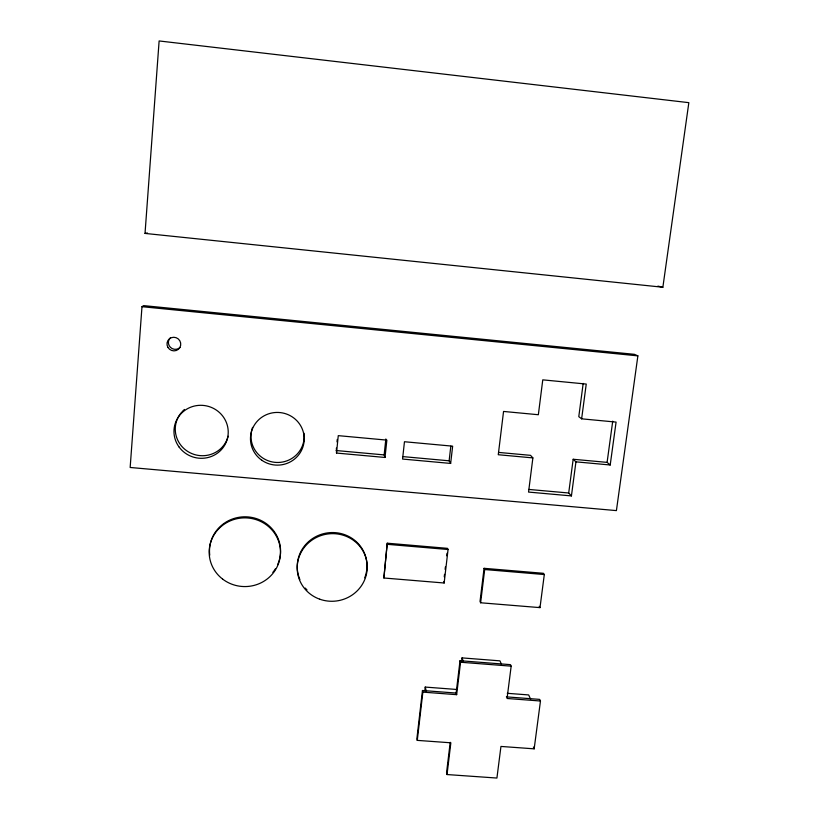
<?xml version="1.0" encoding="UTF-8"?>
<svg xmlns="http://www.w3.org/2000/svg" width="819" height="819" viewBox="0 0 819 819"><rect width="100%" height="100%" fill="white"/><g stroke="black" fill="none" stroke-linecap="round" stroke-linejoin="round"><path stroke-width="1.23" d="M145.024 233.415L159.121 40.95L688.84 102.662L662.868 287.244L145.024 233.415L147.43 232.985M141.984 306.685L130.16 467.475L616.41 510.606L637.878 355.866L634.449 354.33L143.642 305.62L141.984 306.685L637.878 355.866M336.517 453.061L338.267 435.647L386.865 440.12L385.012 457.463L336.517 453.061L336.394 448.065M337.008 441.912L337.254 439.445M385.012 457.463L384.152 454.903L385.851 438.953M387.244 543.202L383.886 577.999L444.154 582.995L448.065 549.508L447.573 548.351L387.244 543.202L383.886 577.999M422.461 690.509L422.86 692.116L456.654 694.676L456.132 693.058L422.461 690.509L416.891 738.625L417.27 740.376L450.849 742.802L447.031 774.549L496.918 778.05L500.952 746.437L534.162 748.832L540.468 701.013L539.68 699.385L506.377 696.867M450.645 463.431L452.651 446.171L404.463 441.738L402.569 459.06L450.645 463.431L449.129 460.81L450.819 446.171M417.27 740.376L422.86 692.116M424.805 690.826L425.235 687.08L456.951 689.485M444.246 576.781L444.543 574.314M445.116 569.369L445.403 566.891M446.703 555.763L447 553.296M450.215 742.311L446.56 772.696L447.031 774.549M456.132 693.058L460.022 660.718L510.472 664.649L511.169 666.164L507.053 698.484L540.468 701.013M456.654 694.676L460.554 662.233L460.022 660.718M461.578 661.691L462.039 657.892L499.948 660.851L501.423 664.229M484.07 568.314L480.026 601.443L480.62 602.774L539.997 607.626L544.307 574.539L543.488 573.31L484.07 568.314L484.684 569.533L480.62 602.774M498.802 452.436L530.538 455.344L532.882 457.903L528.552 492.076L571.427 495.915L575.941 461.844L573.167 459.264L568.703 492.997L571.427 495.915M583.179 383.415L578.787 416.666L581.633 418.826L616.083 422.092L610.206 464.987L575.941 461.844M581.633 418.826L586.24 384.06L542.772 379.852L538.349 414.731L503.552 411.445L498.269 454.729L532.882 457.903M610.206 464.987L607.094 462.377L612.725 421.15M507.289 693.314L528.654 694.932L530.64 699.201M460.554 662.233L511.169 666.164M484.684 569.533L544.307 574.539M387.541 544.348L448.065 549.508M528.757 489.424L568.703 492.997M573.167 459.264L607.094 462.377M336.148 450.532L384.152 454.903M402.784 456.592L449.129 460.81M657.892 286.118L662.868 287.244M539.199 606.295L539.997 607.626M533.394 747.071L534.162 748.832M443.673 581.736L444.154 582.995M462.039 657.892L463.237 661.25M425.235 687.08L426.474 691.84M228.153 436.24A26.894 26.198 14.8 0 1 190.121 452.805A26.894 26.198 14.8 0 1 181.224 412.735M181.982 411.865A26.894 26.198 14.8 0 1 184.49 409.459M303.982 433.22A26.617 26.085 3.7 0 1 274.58 462.305A26.617 26.085 3.7 0 1 252.58 427.395M180.057 347.43A6.849 6.685 29.8 0 1 170.424 347.328A6.849 6.685 29.8 0 1 170.321 337.817M299.887 579.535A34.93 33.671 -9.5 0 1 331.582 532.555A34.93 33.671 -9.5 0 1 364.721 577.845M306.982 589.905A34.93 33.671 -9.5 0 1 305.252 588.062M209.746 555.159A35.545 34.244 0.5 0 1 250.153 517.158A35.545 34.244 0.5 0 1 277.61 564.731M275.491 568.703A35.545 34.244 0.5 0 1 272.85 572.358M261.773 460.227A26.884 26.351 3.5 0 0 304.105 441.328A26.884 26.351 3.5 0 0 266.144 414.803A26.884 26.351 3.5 0 0 261.773 460.227M179.105 447.051A27.181 26.464 14.6 0 0 225.849 442.977A27.181 26.464 14.6 0 0 198.331 405.405A27.181 26.464 14.6 0 0 179.105 447.051M167.946 347.41A6.921 6.757 29.6 0 0 179.863 347.543A6.921 6.757 29.6 0 0 173.802 337.274A6.921 6.757 29.6 0 0 167.946 347.41M319.727 599.191A35.043 33.774 -9.5 0 0 366.789 561.711A35.043 33.774 -9.5 0 0 310.135 541.482A35.043 33.774 -9.5 0 0 319.727 599.191M222.594 579.064A35.667 34.357 0.5 0 0 280.098 557.37A35.667 34.357 0.5 0 0 231.818 520.229A35.667 34.357 0.5 0 0 222.594 579.064"/></g></svg>
